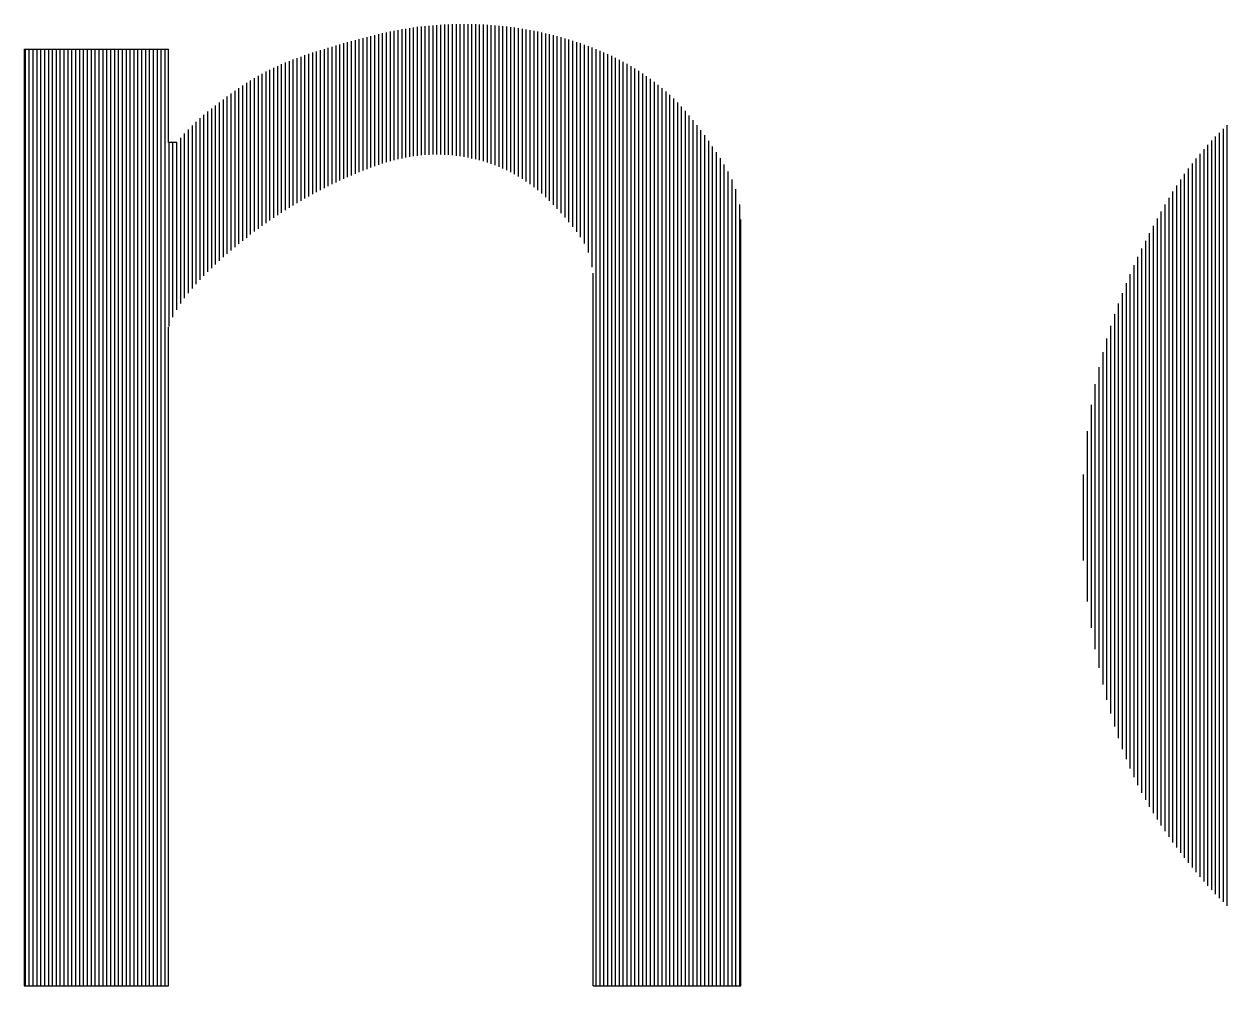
# Model space of a CAD drawing. Extents: x -2502 to 14741, y -2417 to 9756.
# Drawn here: x 14100.4 to 14142.22, y -1738.24 to -1704.81 of the extents above; entities that cross this region are included whole.
import ezdxf
from ezdxf.enums import TextEntityAlignment as Align

# ---------------------------------------------------------------- set-up
doc = ezdxf.new("R2010")
doc.units = 0
doc.header["$LTSCALE"] = 60
doc.header["$MEASUREMENT"] = 0
doc.layers.add('RLA-FORMATO', color=7, linetype='CONTINUOUS')
doc.layers.add('RLA-LOGO', color=7, linetype='CONTINUOUS')
doc.styles.add('ROMAND', font='romand', dxfattribs={"height": 31.5})
doc.styles.add('ROMANS', font='ROMANS.shx', dxfattribs={"height": 16.87})

# ---------------------------------------------------------------- blocks, each defined once
blk = doc.blocks.new('viñeta-rl')
at = {"layer": 'RLA-LOGO', "color": 8, "true_color": 0x707070}
for p, q in [((-206.695, 234.776), (-206.695, 233.279)), ((-206.65, 234.784), (-206.65, 233.289)), ((-206.605, 234.791), (-206.605, 233.298)), ((-206.56, 234.798), (-206.56, 233.307)), ((-206.515, 234.805), (-206.515, 233.314)), ((-206.47, 234.811), (-206.47, 233.32)), ((-206.425, 234.816), (-206.425, 233.325)), ((-206.38, 234.821), (-206.38, 233.329)), ((-206.335, 234.826), (-206.335, 233.331)), ((-206.29, 234.83), (-206.29, 233.333)), ((-206.245, 234.834), (-206.245, 233.333)), ((-206.2, 234.837), (-206.2, 233.333)), ((-206.155, 234.839), (-206.155, 233.331)), ((-206.11, 234.841), (-206.11, 233.328)), ((-206.065, 234.843), (-206.065, 233.324)), ((-206.02, 234.844), (-206.02, 233.32)), ((-205.975, 234.845), (-205.975, 233.314)), ((-205.93, 234.845), (-205.93, 233.307)), ((-205.885, 234.845), (-205.885, 233.298)), ((-205.84, 234.844), (-205.84, 233.289)), ((-205.795, 234.843), (-205.795, 233.279)), ((-205.75, 234.841), (-205.75, 233.267)), ((-205.705, 234.839), (-205.705, 233.255)), ((-205.66, 234.836), (-205.66, 233.241)), ((-205.615, 234.833), (-205.615, 233.226)), ((-205.57, 234.829), (-205.57, 233.209)), ((-205.525, 234.825), (-205.525, 233.191)), ((-205.48, 234.82), (-205.48, 233.172)), ((-205.435, 234.815), (-205.435, 233.151)), ((-205.39, 234.81), (-205.39, 233.129)), ((-205.345, 234.804), (-205.345, 233.105)), ((-205.3, 234.797), (-205.3, 233.079)), ((-205.255, 234.79), (-205.255, 233.051)), ((-205.21, 234.782), (-205.21, 233.022)), ((-205.165, 234.774), (-205.165, 232.99)), ((-207.28, 234.634), (-207.28, 233.072)), ((-207.235, 234.646), (-207.235, 233.091)), ((-207.19, 234.659), (-207.19, 233.111)), ((-207.145, 234.671), (-207.145, 233.129)), ((-207.1, 234.683), (-207.1, 233.148)), ((-207.055, 234.694), (-207.055, 233.165)), ((-207.01, 234.706), (-207.01, 233.182)), ((-206.965, 234.717), (-206.965, 233.198)), ((-206.92, 234.728), (-206.92, 233.214)), ((-206.875, 234.738), (-206.875, 233.229)), ((-206.83, 234.748), (-206.83, 233.243)), ((-206.785, 234.758), (-206.785, 233.256)), ((-206.74, 234.767), (-206.74, 233.268)), ((-205.12, 234.766), (-205.12, 232.955)), ((-205.075, 234.757), (-205.075, 232.919)), ((-205.03, 234.747), (-205.03, 232.881)), ((-204.985, 234.737), (-204.985, 232.84)), ((-204.94, 234.727), (-204.94, 232.797)), ((-204.895, 234.716), (-204.895, 232.752)), ((-204.85, 234.704), (-204.85, 232.704)), ((-204.805, 234.692), (-204.805, 232.655)), ((-204.76, 234.679), (-204.76, 232.604)), ((-204.715, 234.666), (-204.715, 232.55)), ((-204.67, 234.652), (-204.67, 232.495)), ((-204.625, 234.637), (-204.625, 232.438)), ((-211.027, 234.556), (-211.027, 223.7)), ((-211.027, 234.556), (-209.352, 234.556)), ((-211.015, 234.556), (-211.015, 223.7)), ((-210.97, 234.556), (-210.97, 223.7)), ((-210.925, 234.556), (-210.925, 223.7)), ((-210.88, 234.556), (-210.88, 223.7)), ((-210.835, 234.556), (-210.835, 223.7)), ((-210.79, 234.556), (-210.79, 223.7)), ((-210.745, 234.556), (-210.745, 223.7)), ((-210.7, 234.556), (-210.7, 223.7)), ((-210.655, 234.556), (-210.655, 223.7)), ((-210.61, 234.556), (-210.61, 223.7)), ((-210.565, 234.556), (-210.565, 223.7)), ((-210.52, 234.556), (-210.52, 223.7)), ((-210.475, 234.556), (-210.475, 223.7)), ((-210.43, 234.556), (-210.43, 223.7)), ((-210.385, 234.556), (-210.385, 223.7)), ((-210.34, 234.556), (-210.34, 223.7)), ((-210.295, 234.556), (-210.295, 223.7)), ((-210.25, 234.556), (-210.25, 223.7)), ((-210.205, 234.556), (-210.205, 223.7)), ((-210.16, 234.556), (-210.16, 223.7)), ((-210.115, 234.556), (-210.115, 223.7)), ((-210.07, 234.556), (-210.07, 223.7)), ((-210.025, 234.556), (-210.025, 223.7)), ((-209.98, 234.556), (-209.98, 223.7)), ((-209.935, 234.556), (-209.935, 223.7)), ((-209.89, 234.556), (-209.89, 223.7)), ((-209.845, 234.556), (-209.845, 223.7)), ((-209.8, 234.556), (-209.8, 223.7)), ((-209.755, 234.556), (-209.755, 223.7)), ((-209.71, 234.556), (-209.71, 223.7)), ((-209.665, 234.556), (-209.665, 223.7)), ((-209.62, 234.556), (-209.62, 223.7)), ((-209.575, 234.556), (-209.575, 223.7)), ((-209.53, 234.556), (-209.53, 223.7)), ((-209.485, 234.556), (-209.485, 223.7)), ((-209.44, 234.556), (-209.44, 223.7)), ((-209.395, 234.556), (-209.395, 223.7)), ((-209.352, 233.474), (-209.352, 234.556)), ((-207.73, 234.499), (-207.73, 232.848)), ((-207.685, 234.514), (-207.685, 232.873)), ((-207.64, 234.528), (-207.64, 232.897)), ((-207.595, 234.543), (-207.595, 232.92)), ((-207.55, 234.556), (-207.55, 232.944)), ((-207.505, 234.57), (-207.505, 232.966)), ((-207.46, 234.583), (-207.46, 232.988)), ((-207.415, 234.596), (-207.415, 233.01)), ((-207.37, 234.609), (-207.37, 233.031)), ((-207.325, 234.622), (-207.325, 233.052)), ((-204.58, 234.622), (-204.58, 232.375)), ((-204.535, 234.606), (-204.535, 232.301)), ((-204.49, 234.59), (-204.49, 232.198)), ((-204.445, 234.573), (-204.445, 232.027)), ((-204.4, 234.555), (-204.4, 223.7)), ((-204.355, 234.536), (-204.355, 223.7)), ((-204.31, 234.517), (-204.31, 223.7)), ((-204.265, 234.497), (-204.265, 223.7)), ((-208.09, 234.359), (-208.09, 232.63)), ((-208.045, 234.379), (-208.045, 232.659)), ((-208, 234.398), (-208, 232.688)), ((-207.955, 234.416), (-207.955, 232.716)), ((-207.91, 234.434), (-207.91, 232.744)), ((-207.865, 234.451), (-207.865, 232.771)), ((-207.82, 234.467), (-207.82, 232.797)), ((-207.775, 234.483), (-207.775, 232.823)), ((-204.22, 234.476), (-204.22, 223.7)), ((-204.175, 234.454), (-204.175, 223.7)), ((-204.13, 234.431), (-204.13, 223.7)), ((-204.085, 234.408), (-204.085, 223.7)), ((-204.04, 234.383), (-204.04, 223.7)), ((-203.995, 234.357), (-203.995, 223.7)), ((-208.36, 234.219), (-208.36, 232.44)), ((-208.315, 234.245), (-208.315, 232.473)), ((-208.27, 234.27), (-208.27, 232.506)), ((-208.225, 234.294), (-208.225, 232.538)), ((-208.18, 234.316), (-208.18, 232.569)), ((-208.135, 234.338), (-208.135, 232.6)), ((-203.95, 234.33), (-203.95, 223.7)), ((-203.905, 234.302), (-203.905, 223.7)), ((-203.86, 234.273), (-203.86, 223.7)), ((-203.815, 234.242), (-203.815, 223.7)), ((-208.54, 234.104), (-208.54, 232.298)), ((-208.495, 234.134), (-208.495, 232.335)), ((-208.45, 234.164), (-208.45, 232.37)), ((-208.405, 234.192), (-208.405, 232.406)), ((-203.77, 234.21), (-203.77, 223.7)), ((-203.725, 234.177), (-203.725, 223.7)), ((-203.68, 234.141), (-203.68, 223.7)), ((-203.635, 234.104), (-203.635, 223.7)), ((-208.765, 233.938), (-208.765, 232.102)), ((-208.72, 233.972), (-208.72, 232.143)), ((-208.675, 234.007), (-208.675, 232.183)), ((-208.63, 234.04), (-208.63, 232.222)), ((-208.585, 234.072), (-208.585, 232.26)), ((-203.59, 234.065), (-203.59, 223.7)), ((-203.545, 234.024), (-203.545, 223.7)), ((-203.5, 233.981), (-203.5, 223.7)), ((-203.455, 233.936), (-203.455, 223.7)), ((-208.9, 233.83), (-208.9, 231.973)), ((-208.855, 233.866), (-208.855, 232.017)), ((-208.81, 233.902), (-208.81, 232.06)), ((-203.41, 233.888), (-203.41, 223.7)), ((-203.365, 233.838), (-203.365, 223.7)), ((-209.08, 233.67), (-209.08, 231.782)), ((-209.035, 233.713), (-209.035, 231.833)), ((-208.99, 233.753), (-208.99, 231.881)), ((-208.945, 233.792), (-208.945, 231.927)), ((-203.32, 233.786), (-203.32, 223.7)), ((-203.275, 233.732), (-203.275, 223.7)), ((-203.23, 233.675), (-203.23, 223.7)), ((-197.085, 233.673), (-197.085, 224.628)), ((-209.215, 233.526), (-209.215, 231.607)), ((-209.17, 233.578), (-209.17, 231.67)), ((-209.125, 233.625), (-209.125, 231.728)), ((-203.185, 233.617), (-203.185, 223.7)), ((-203.14, 233.556), (-203.14, 223.7)), ((-197.22, 233.541), (-197.22, 224.765)), ((-197.175, 233.586), (-197.175, 224.718)), ((-197.13, 233.63), (-197.13, 224.673)), ((-209.257, 233.474), (-209.352, 233.474)), ((-209.35, 233.474), (-209.35, 231.339)), ((-209.305, 233.474), (-209.305, 231.45)), ((-209.26, 233.474), (-209.26, 231.535)), ((-203.095, 233.493), (-203.095, 223.7)), ((-203.05, 233.428), (-203.05, 223.7)), ((-197.355, 233.395), (-197.355, 224.912)), ((-197.31, 233.445), (-197.31, 224.862)), ((-197.265, 233.494), (-197.265, 224.813)), ((-203.005, 233.362), (-203.005, 223.7)), ((-202.96, 233.292), (-202.96, 223.7)), ((-197.445, 233.288), (-197.445, 225.017)), ((-197.4, 233.342), (-197.4, 224.964)), ((-202.915, 233.218), (-202.915, 223.7)), ((-202.87, 233.137), (-202.87, 223.7)), ((-197.58, 233.109), (-197.58, 225.184)), ((-197.535, 233.171), (-197.535, 225.127)), ((-197.49, 233.231), (-197.49, 225.071)), ((-202.825, 233.045), (-202.825, 223.7)), ((-197.67, 232.976), (-197.67, 225.303)), ((-197.625, 233.044), (-197.625, 225.243)), ((-202.78, 232.932), (-202.78, 223.7)), ((-197.76, 232.831), (-197.76, 225.427)), ((-197.715, 232.905), (-197.715, 225.364)), ((-202.735, 232.756), (-202.735, 223.7)), ((-197.805, 232.754), (-197.805, 225.492)), ((-202.721, 223.7), (-202.721, 232.58)), ((-197.895, 232.593), (-197.895, 225.628)), ((-197.85, 232.675), (-197.85, 225.559)), ((-197.985, 232.423), (-197.985, 225.776)), ((-197.94, 232.509), (-197.94, 225.701)), ((-198.03, 232.334), (-198.03, 225.855)), ((-198.12, 232.148), (-198.12, 226.026)), ((-198.075, 232.243), (-198.075, 225.938)), ((-198.165, 232.05), (-198.165, 226.119)), ((-204.431, 223.7), (-204.431, 231.959)), ((-198.21, 231.948), (-198.21, 226.22)), ((-198.3, 231.728), (-198.3, 226.444)), ((-198.255, 231.841), (-198.255, 226.328)), ((-198.345, 231.609), (-198.345, 226.57)), ((-198.39, 231.483), (-198.39, 226.707)), ((-209.352, 223.7), (-209.352, 231.334)), ((-198.435, 231.347), (-198.435, 226.855)), ((-198.48, 231.201), (-198.48, 227.017)), ((-198.525, 231.042), (-198.525, 227.194)), ((-198.57, 230.868), (-198.57, 227.387)), ((-198.615, 230.671), (-198.615, 227.602)), ((-198.66, 230.435), (-198.66, 227.849)), ((-198.705, 230.127), (-198.705, 228.156)), ((-198.75, 229.627), (-198.75, 228.63)), ((-211.027, 223.7), (-209.352, 223.7)), ((-204.431, 223.7), (-202.721, 223.7))]:
    blk.add_line(p, q, dxfattribs=at)
at = {"layer": 'RLA-FORMATO', "color": 4, "style": 'ROMAND'}
for tag, p in [('DESAR', (-1255.783, 233.263)), ('PRELIM', (-1123.111, 233.263)), ('PROP', (-989.639, 233.263)), ('CONST', (-823.737, 233.263))]:
    blk.add_attdef(tag, p, '', height=16, dxfattribs=at)
at = {"layer": 'RLA-FORMATO', "color": 2, "style": 'ROMANS'}
for tag, p, height in [('REVNO1', (-1394.08, 180.648), 10), ('DETNO1', (-1358.401, 180.648), 10), ('FECHA1', (-880.483, 180.648), 10), ('REVNO2', (-1394.08, 155.648), 10), ('DETNO2', (-1358.401, 155.648), 10), ('FECHA2', (-880.483, 155.648), 10), ('REVNO3', (-1394.08, 130.649), 10), ('DETNO3', (-1358.401, 130.649), 10), ('FECHA3', (-880.483, 130.649), 10), ('REVNO4', (-1394.08, 105.649), 10), ('DETNO4', (-1358.401, 105.649), 10), ('FECHA4', (-880.483, 105.649), 10), ('REVNO5', (-1394.08, 80.649), 11.25), ('DETNO5', (-1358.401, 80.649), 10), ('FECHA5', (-880.483, 80.649), 10), ('REVNO6', (-1392.274, 55.649), 10), ('DETNO6', (-1356.594, 55.649), 10), ('FECHA6', (-878.676, 55.649), 10), ('INGENIERO', (-741.067, 33.399), 10), ('DIBUJANTE', (-571.615, 33.401), 10), ('REVNO7', (-1394.08, 30.65), 10), ('DETNO7', (-1358.401, 30.65), 10), ('FECHA7', (-880.483, 30.65), 10), ('REVNO8', (-1394.08, 8.603), 10), ('DETNO8', (-1358.401, 8.603), 10), ('FECHA8', (-880.483, 8.603), 10), ('PROYECTISTA', (-740.886, 4.812), 10), ('INGENIERO', (-568.569, 4.615), 10)]:
    blk.add_attdef(tag, p, '', height=height, dxfattribs=at)
for tag, p in [('PERSNO1', (-946.608, 180.648)), ('PERSNO2', (-946.608, 155.648)), ('PERSNO3', (-946.608, 130.649)), ('PERSNO4', (-946.608, 105.649)), ('PERSNO5', (-946.608, 80.649)), ('PERSNO6', (-946.608, 55.649)), ('PERSNO7', (-946.608, 30.65)), ('PERSNO8', (-946.608, 8.603))]:
    blk.add_attdef(tag, text='', height=10, dxfattribs=at).set_placement(p, align=Align.CENTER)
at = {"layer": 'RLA-FORMATO', "color": 5, "style": 'ROMAND'}
blk.add_attdef('PROYECTO', text='', height=16.9, dxfattribs=at).set_placement((-289.167, 165.033), align=Align.MIDDLE)
for tag, p in [('TITULO1', (-567.962, 108.18)), ('TITULO2', (-567.962, 74.225))]:
    blk.add_attdef(tag, p, '', height=20, dxfattribs=at)
at = {"layer": 'RLA-FORMATO', "color": 2, "style": 'ROMANS'}
for tag, p in [('NOMARCH', (-1424.041, 5.527)), ('FECHA', (-1406.947, 5.527))]:
    blk.add_attdef(tag, p, '', height=11.25, rotation=90, dxfattribs=at)
at = {"layer": 'RLA-FORMATO', "color": 5, "style": 'ROMAND', "width": 0.967839}
blk.add_attdef('NUMERO', text='', height=24, dxfattribs=at).set_placement((-290.268, 13.329), (-62.411, 13.329), align=Align.FIT)
at = {"layer": 'RLA-FORMATO', "color": 5, "style": 'ROMAND', "flags": 12}
blk.add_attdef('REVISION', text='', height=24, dxfattribs=at).set_placement((-24.501, 25.329), align=Align.MIDDLE)

msp = doc.modelspace()

# ---------------------------------------------------------------- block references
at = {"layer": 'RLA-FORMATO', "xscale": 3, "yscale": 3, "zscale": 3}
msp.add_blockref('viñeta-rl', (14733.475, -2409.345), dxfattribs=at)

doc.saveas('drawing.dxf')
